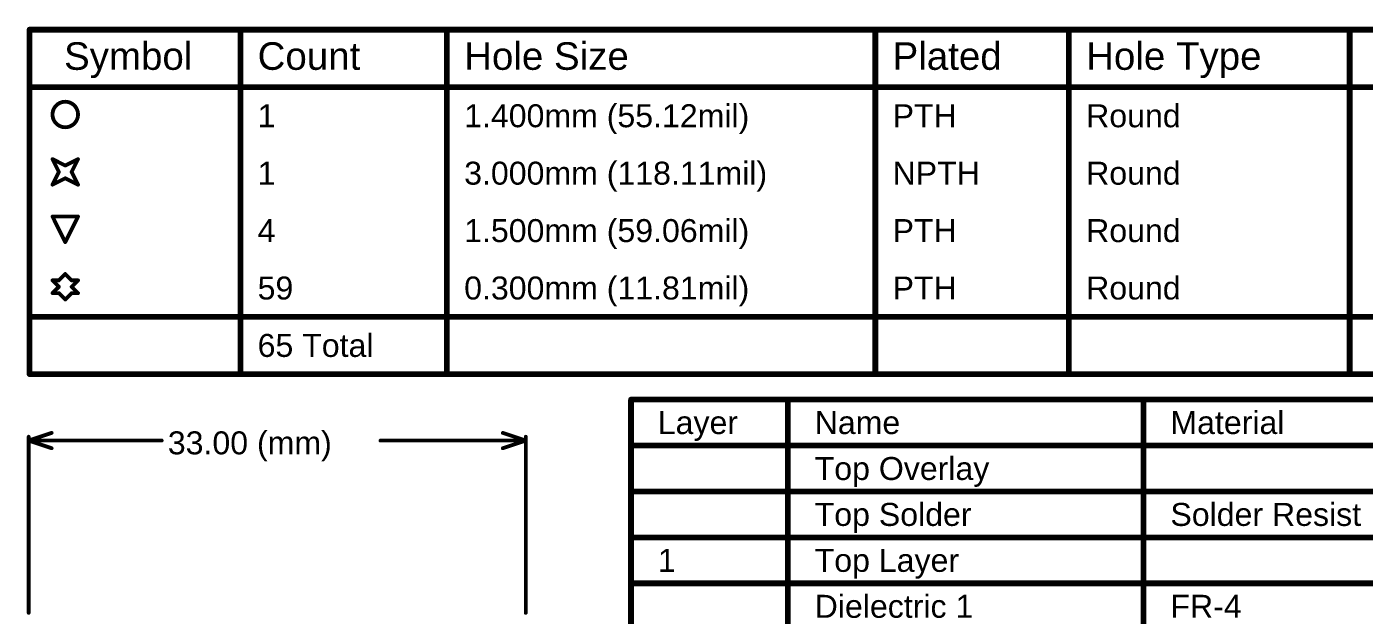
# Model space of a CAD drawing. Header units: inches. Extents: x 0 to 12.7, y -0.1 to 3.5.
# Drawn here: x -0.005 to 3.491, y 1.961 to 3.498 of the extents above; entities that cross this region are included whole.
import ezdxf

# ---------------------------------------------------------------- set-up
doc = ezdxf.new("R2010")
doc.units = ezdxf.units.IN
doc.header["$MEASUREMENT"] = 0
for name, color, linetype in [('Dimensions', 6, 'Continuous'), ('Drill Drawing', 1, 'Continuous'), ('Fabrication', 76, 'Continuous')]:
    doc.layers.add(name, color=color, linetype=linetype)
doc.styles.add('Arial', font='', dxfattribs={"height": 0.2})
doc.styles.get('Arial').set_extended_font_data('Arial')

msp = doc.modelspace()

# ---------------------------------------------------------------- linework, layer by layer
at = {"layer": 'Dimensions'}
for points in [[(0, 2.417, 0.01, 0.01, 0), (0.06, 2.437, 0.01, 0.01, 0)], [(0, 1.9669, 0.01, 0.01, 0), (0, 2.427, 0.01, 0.01, 0)], [(0, 2.417, 0.01, 0.01, 0), (0.06, 2.397, 0.01, 0.01, 0)], [(0, 2.417, 0.01, 0.01, 0), (0.3477, 2.417, 0.01, 0.01, 0)], [(0.9195, 2.417, 0.01, 0.01, 0), (1.2992, 2.417, 0.01, 0.01, 0)], [(1.2392, 2.437, 0.01, 0.01, 0), (1.2992, 2.417, 0.01, 0.01, 0)], [(1.2392, 2.397, 0.01, 0.01, 0), (1.2992, 2.417, 0.01, 0.01, 0)], [(1.2992, 1.9669, 0.01, 0.01, 0), (1.2992, 2.427, 0.01, 0.01, 0)]]:
    msp.add_lwpolyline(points, format="xyseb", dxfattribs=at)
for points in [[(-0.0025, 2.427, 0.005, 0.005, 1), (0.0025, 2.427, 0.005, 0.005, 1)], [(-0.0025, 2.417, 0.005, 0.005, 1), (0.0025, 2.417, 0.005, 0.005, 1)], [(-0.0025, 2.417, 0.005, 0.005, 1), (0.0025, 2.417, 0.005, 0.005, 1)], [(-0.0025, 2.417, 0.005, 0.005, 1), (0.0025, 2.417, 0.005, 0.005, 1)], [(0.0575, 2.437, 0.005, 0.005, 1), (0.0625, 2.437, 0.005, 0.005, 1)], [(0.3452, 2.417, 0.005, 0.005, 1), (0.3502, 2.417, 0.005, 0.005, 1)], [(0.917, 2.417, 0.005, 0.005, 1), (0.922, 2.417, 0.005, 0.005, 1)], [(1.2367, 2.437, 0.005, 0.005, 1), (1.2417, 2.437, 0.005, 0.005, 1)], [(1.2967, 2.427, 0.005, 0.005, 1), (1.3017, 2.427, 0.005, 0.005, 1)], [(1.2967, 2.417, 0.005, 0.005, 1), (1.3017, 2.417, 0.005, 0.005, 1)], [(1.2967, 2.417, 0.005, 0.005, 1), (1.3017, 2.417, 0.005, 0.005, 1)], [(1.2967, 2.417, 0.005, 0.005, 1), (1.3017, 2.417, 0.005, 0.005, 1)], [(0.0575, 2.397, 0.005, 0.005, 1), (0.0625, 2.397, 0.005, 0.005, 1)], [(1.2367, 2.397, 0.005, 0.005, 1), (1.2417, 2.397, 0.005, 0.005, 1)], [(-0.0025, 1.9669, 0.005, 0.005, 1), (0.0025, 1.9669, 0.005, 0.005, 1)], [(1.2967, 1.9669, 0.005, 0.005, 1), (1.3017, 1.9669, 0.005, 0.005, 1)]]:
    msp.add_lwpolyline(points, format="xyseb", close=True, dxfattribs=at)
at = {"layer": 'Drill Drawing'}
for points in [[(0.0025, 3.4905, 0.015, 0.015, 0), (12.727, 3.4905, 0.015, 0.015, 0)], [(0.0025, 2.5905, 0.015, 0.015, 0), (0.0025, 3.4905, 0.015, 0.015, 0)], [(0.5534, 2.5905, 0.015, 0.015, 0), (0.5534, 3.4905, 0.015, 0.015, 0)], [(1.0932, 2.5905, 0.015, 0.015, 0), (1.0932, 3.4905, 0.015, 0.015, 0)], [(2.2129, 2.5905, 0.015, 0.015, 0), (2.2129, 3.4905, 0.015, 0.015, 0)], [(2.7188, 2.5905, 0.015, 0.015, 0), (2.7188, 3.4905, 0.015, 0.015, 0)], [(3.4526, 2.5905, 0.015, 0.015, 0), (3.4526, 3.4905, 0.015, 0.015, 0)], [(0.0025, 3.3405, 0.015, 0.015, 0), (12.727, 3.3405, 0.015, 0.015, 0)], [(0.0623, 3.1522, 0.01, 0.01, 0), (0.0956, 3.1355, 0.01, 0.01, 0)], [(0.0623, 3.1522, 0.01, 0.01, 0), (0.079, 3.1188, 0.01, 0.01, 0)], [(0.0956, 3.1355, 0.01, 0.01, 0), (0.129, 3.1522, 0.01, 0.01, 0)], [(0.1123, 3.1188, 0.01, 0.01, 0), (0.129, 3.1522, 0.01, 0.01, 0)], [(0.0623, 3.0855, 0.01, 0.01, 0), (0.079, 3.1188, 0.01, 0.01, 0)], [(0.1123, 3.1188, 0.01, 0.01, 0), (0.129, 3.0855, 0.01, 0.01, 0)], [(0.0623, 3.0855, 0.01, 0.01, 0), (0.0956, 3.1022, 0.01, 0.01, 0)], [(0.0956, 3.1022, 0.01, 0.01, 0), (0.129, 3.0855, 0.01, 0.01, 0)], [(0.0623, 3.0022, 0.01, 0.01, 0), (0.129, 3.0022, 0.01, 0.01, 0)], [(0.0623, 3.0022, 0.01, 0.01, 0), (0.0956, 2.9355, 0.01, 0.01, 0)], [(0.0956, 2.9355, 0.01, 0.01, 0), (0.129, 3.0022, 0.01, 0.01, 0)], [(0.0623, 2.8355, 0.01, 0.01, 0), (0.079, 2.8188, 0.01, 0.01, 0)], [(0.0623, 2.8355, 0.01, 0.01, 0), (0.079, 2.8355, 0.01, 0.01, 0)], [(0.079, 2.8355, 0.01, 0.01, 0), (0.0956, 2.8522, 0.01, 0.01, 0)], [(0.0956, 2.8522, 0.01, 0.01, 0), (0.1123, 2.8355, 0.01, 0.01, 0)], [(0.1123, 2.8355, 0.01, 0.01, 0), (0.129, 2.8355, 0.01, 0.01, 0)], [(0.1123, 2.8188, 0.01, 0.01, 0), (0.129, 2.8355, 0.01, 0.01, 0)], [(0.0623, 2.8022, 0.01, 0.01, 0), (0.079, 2.8188, 0.01, 0.01, 0)], [(0.0623, 2.8022, 0.01, 0.01, 0), (0.079, 2.8022, 0.01, 0.01, 0)], [(0.079, 2.8022, 0.01, 0.01, 0), (0.0956, 2.7855, 0.01, 0.01, 0)], [(0.0956, 2.7855, 0.01, 0.01, 0), (0.1123, 2.8022, 0.01, 0.01, 0)], [(0.1123, 2.8188, 0.01, 0.01, 0), (0.129, 2.8022, 0.01, 0.01, 0)], [(0.1123, 2.8022, 0.01, 0.01, 0), (0.129, 2.8022, 0.01, 0.01, 0)], [(0.0025, 2.7405, 0.015, 0.015, 0), (12.727, 2.7405, 0.015, 0.015, 0)], [(0.0025, 2.5905, 0.015, 0.015, 0), (12.727, 2.5905, 0.015, 0.015, 0)]]:
    msp.add_lwpolyline(points, format="xyseb", dxfattribs=at)
for points in [[(-0.0013, 3.4905, 0.0075, 0.0075, 1), (0.0063, 3.4905, 0.0075, 0.0075, 1)], [(-0.0013, 3.4905, 0.0075, 0.0075, 1), (0.0063, 3.4905, 0.0075, 0.0075, 1)], [(0.5496, 3.4905, 0.0075, 0.0075, 1), (0.5571, 3.4905, 0.0075, 0.0075, 1)], [(1.0895, 3.4905, 0.0075, 0.0075, 1), (1.097, 3.4905, 0.0075, 0.0075, 1)], [(2.2092, 3.4905, 0.0075, 0.0075, 1), (2.2167, 3.4905, 0.0075, 0.0075, 1)], [(2.715, 3.4905, 0.0075, 0.0075, 1), (2.7225, 3.4905, 0.0075, 0.0075, 1)], [(3.4488, 3.4905, 0.0075, 0.0075, 1), (3.4563, 3.4905, 0.0075, 0.0075, 1)], [(-0.0013, 3.3405, 0.0075, 0.0075, 1), (0.0063, 3.3405, 0.0075, 0.0075, 1)], [(0.129, 3.2688, 0.01, 0.01, 1), (0.0623, 3.2688, 0.01, 0.01, 1)], [(0.0598, 3.2688, 0.005, 0.005, 1), (0.0648, 3.2688, 0.005, 0.005, 1)], [(0.1265, 3.2688, 0.005, 0.005, 1), (0.1315, 3.2688, 0.005, 0.005, 1)], [(0.0598, 3.1522, 0.005, 0.005, 1), (0.0648, 3.1522, 0.005, 0.005, 1)], [(0.0598, 3.1522, 0.005, 0.005, 1), (0.0648, 3.1522, 0.005, 0.005, 1)], [(0.1265, 3.1522, 0.005, 0.005, 1), (0.1315, 3.1522, 0.005, 0.005, 1)], [(0.1265, 3.1522, 0.005, 0.005, 1), (0.1315, 3.1522, 0.005, 0.005, 1)], [(0.0765, 3.1188, 0.005, 0.005, 1), (0.0815, 3.1188, 0.005, 0.005, 1)], [(0.0765, 3.1188, 0.005, 0.005, 1), (0.0815, 3.1188, 0.005, 0.005, 1)], [(0.0931, 3.1355, 0.005, 0.005, 1), (0.0981, 3.1355, 0.005, 0.005, 1)], [(0.0931, 3.1355, 0.005, 0.005, 1), (0.0981, 3.1355, 0.005, 0.005, 1)], [(0.1098, 3.1188, 0.005, 0.005, 1), (0.1148, 3.1188, 0.005, 0.005, 1)], [(0.1098, 3.1188, 0.005, 0.005, 1), (0.1148, 3.1188, 0.005, 0.005, 1)], [(0.0598, 3.0855, 0.005, 0.005, 1), (0.0648, 3.0855, 0.005, 0.005, 1)], [(0.0598, 3.0855, 0.005, 0.005, 1), (0.0648, 3.0855, 0.005, 0.005, 1)], [(0.0931, 3.1022, 0.005, 0.005, 1), (0.0981, 3.1022, 0.005, 0.005, 1)], [(0.0931, 3.1022, 0.005, 0.005, 1), (0.0981, 3.1022, 0.005, 0.005, 1)], [(0.1265, 3.0855, 0.005, 0.005, 1), (0.1315, 3.0855, 0.005, 0.005, 1)], [(0.1265, 3.0855, 0.005, 0.005, 1), (0.1315, 3.0855, 0.005, 0.005, 1)], [(0.0598, 3.0022, 0.005, 0.005, 1), (0.0648, 3.0022, 0.005, 0.005, 1)], [(0.0598, 3.0022, 0.005, 0.005, 1), (0.0648, 3.0022, 0.005, 0.005, 1)], [(0.1265, 3.0022, 0.005, 0.005, 1), (0.1315, 3.0022, 0.005, 0.005, 1)], [(0.1265, 3.0022, 0.005, 0.005, 1), (0.1315, 3.0022, 0.005, 0.005, 1)], [(0.0931, 2.9355, 0.005, 0.005, 1), (0.0981, 2.9355, 0.005, 0.005, 1)], [(0.0931, 2.9355, 0.005, 0.005, 1), (0.0981, 2.9355, 0.005, 0.005, 1)], [(0.0598, 2.8355, 0.005, 0.005, 1), (0.0648, 2.8355, 0.005, 0.005, 1)], [(0.0598, 2.8355, 0.005, 0.005, 1), (0.0648, 2.8355, 0.005, 0.005, 1)], [(0.0765, 2.8355, 0.005, 0.005, 1), (0.0815, 2.8355, 0.005, 0.005, 1)], [(0.0765, 2.8355, 0.005, 0.005, 1), (0.0815, 2.8355, 0.005, 0.005, 1)], [(0.0931, 2.8522, 0.005, 0.005, 1), (0.0981, 2.8522, 0.005, 0.005, 1)], [(0.0931, 2.8522, 0.005, 0.005, 1), (0.0981, 2.8522, 0.005, 0.005, 1)], [(0.1098, 2.8355, 0.005, 0.005, 1), (0.1148, 2.8355, 0.005, 0.005, 1)], [(0.1098, 2.8355, 0.005, 0.005, 1), (0.1148, 2.8355, 0.005, 0.005, 1)], [(0.1265, 2.8355, 0.005, 0.005, 1), (0.1315, 2.8355, 0.005, 0.005, 1)], [(0.1265, 2.8355, 0.005, 0.005, 1), (0.1315, 2.8355, 0.005, 0.005, 1)], [(0.0598, 2.8022, 0.005, 0.005, 1), (0.0648, 2.8022, 0.005, 0.005, 1)], [(0.0598, 2.8022, 0.005, 0.005, 1), (0.0648, 2.8022, 0.005, 0.005, 1)], [(0.0765, 2.8188, 0.005, 0.005, 1), (0.0815, 2.8188, 0.005, 0.005, 1)], [(0.0765, 2.8188, 0.005, 0.005, 1), (0.0815, 2.8188, 0.005, 0.005, 1)], [(0.0765, 2.8022, 0.005, 0.005, 1), (0.0815, 2.8022, 0.005, 0.005, 1)], [(0.0765, 2.8022, 0.005, 0.005, 1), (0.0815, 2.8022, 0.005, 0.005, 1)], [(0.1098, 2.8188, 0.005, 0.005, 1), (0.1148, 2.8188, 0.005, 0.005, 1)], [(0.1098, 2.8188, 0.005, 0.005, 1), (0.1148, 2.8188, 0.005, 0.005, 1)], [(0.1098, 2.8022, 0.005, 0.005, 1), (0.1148, 2.8022, 0.005, 0.005, 1)], [(0.1098, 2.8022, 0.005, 0.005, 1), (0.1148, 2.8022, 0.005, 0.005, 1)], [(0.1265, 2.8022, 0.005, 0.005, 1), (0.1315, 2.8022, 0.005, 0.005, 1)], [(0.1265, 2.8022, 0.005, 0.005, 1), (0.1315, 2.8022, 0.005, 0.005, 1)], [(0.0931, 2.7855, 0.005, 0.005, 1), (0.0981, 2.7855, 0.005, 0.005, 1)], [(0.0931, 2.7855, 0.005, 0.005, 1), (0.0981, 2.7855, 0.005, 0.005, 1)], [(-0.0013, 2.7405, 0.0075, 0.0075, 1), (0.0063, 2.7405, 0.0075, 0.0075, 1)], [(-0.0013, 2.5905, 0.0075, 0.0075, 1), (0.0063, 2.5905, 0.0075, 0.0075, 1)], [(-0.0013, 2.5905, 0.0075, 0.0075, 1), (0.0063, 2.5905, 0.0075, 0.0075, 1)], [(0.5496, 2.5905, 0.0075, 0.0075, 1), (0.5571, 2.5905, 0.0075, 0.0075, 1)], [(1.0895, 2.5905, 0.0075, 0.0075, 1), (1.097, 2.5905, 0.0075, 0.0075, 1)], [(2.2092, 2.5905, 0.0075, 0.0075, 1), (2.2167, 2.5905, 0.0075, 0.0075, 1)], [(2.715, 2.5905, 0.0075, 0.0075, 1), (2.7225, 2.5905, 0.0075, 0.0075, 1)], [(3.4488, 2.5905, 0.0075, 0.0075, 1), (3.4563, 2.5905, 0.0075, 0.0075, 1)]]:
    msp.add_lwpolyline(points, format="xyseb", close=True, dxfattribs=at)
at = {"layer": 'Fabrication'}
for points in [[(1.5743, 1.564, 0.015, 0.015, 0), (1.5743, 2.524, 0.015, 0.015, 0)], [(1.5743, 2.524, 0.015, 0.015, 0), (6.1131, 2.524, 0.015, 0.015, 0)], [(1.9843, 1.564, 0.015, 0.015, 0), (1.9843, 2.524, 0.015, 0.015, 0)], [(2.914, 1.564, 0.015, 0.015, 0), (2.914, 2.524, 0.015, 0.015, 0)], [(1.5743, 2.404, 0.015, 0.015, 0), (6.1131, 2.404, 0.015, 0.015, 0)], [(1.5743, 2.284, 0.015, 0.015, 0), (1.9843, 2.284, 0.015, 0.015, 0)], [(1.9843, 2.284, 0.015, 0.015, 0), (2.914, 2.284, 0.015, 0.015, 0)], [(2.914, 2.284, 0.015, 0.015, 0), (3.7738, 2.284, 0.015, 0.015, 0)], [(1.5743, 2.164, 0.015, 0.015, 0), (1.9843, 2.164, 0.015, 0.015, 0)], [(1.9843, 2.164, 0.015, 0.015, 0), (2.914, 2.164, 0.015, 0.015, 0)], [(2.914, 2.164, 0.015, 0.015, 0), (3.7738, 2.164, 0.015, 0.015, 0)], [(1.5743, 2.044, 0.015, 0.015, 0), (1.9843, 2.044, 0.015, 0.015, 0)], [(1.9843, 2.044, 0.015, 0.015, 0), (2.914, 2.044, 0.015, 0.015, 0)], [(2.914, 2.044, 0.015, 0.015, 0), (3.7738, 2.044, 0.015, 0.015, 0)]]:
    msp.add_lwpolyline(points, format="xyseb", dxfattribs=at)
for points in [[(1.5706, 2.524, 0.0075, 0.0075, 1), (1.5781, 2.524, 0.0075, 0.0075, 1)], [(1.5706, 2.524, 0.0075, 0.0075, 1), (1.5781, 2.524, 0.0075, 0.0075, 1)], [(1.9805, 2.524, 0.0075, 0.0075, 1), (1.988, 2.524, 0.0075, 0.0075, 1)], [(2.9103, 2.524, 0.0075, 0.0075, 1), (2.9177, 2.524, 0.0075, 0.0075, 1)], [(1.5706, 2.404, 0.0075, 0.0075, 1), (1.5781, 2.404, 0.0075, 0.0075, 1)], [(1.5706, 2.284, 0.0075, 0.0075, 1), (1.5781, 2.284, 0.0075, 0.0075, 1)], [(1.9805, 2.284, 0.0075, 0.0075, 1), (1.988, 2.284, 0.0075, 0.0075, 1)], [(1.9805, 2.284, 0.0075, 0.0075, 1), (1.988, 2.284, 0.0075, 0.0075, 1)], [(2.9103, 2.284, 0.0075, 0.0075, 1), (2.9177, 2.284, 0.0075, 0.0075, 1)], [(2.9103, 2.284, 0.0075, 0.0075, 1), (2.9177, 2.284, 0.0075, 0.0075, 1)], [(1.5706, 2.164, 0.0075, 0.0075, 1), (1.5781, 2.164, 0.0075, 0.0075, 1)], [(1.9805, 2.164, 0.0075, 0.0075, 1), (1.988, 2.164, 0.0075, 0.0075, 1)], [(1.9805, 2.164, 0.0075, 0.0075, 1), (1.988, 2.164, 0.0075, 0.0075, 1)], [(2.9103, 2.164, 0.0075, 0.0075, 1), (2.9177, 2.164, 0.0075, 0.0075, 1)], [(2.9103, 2.164, 0.0075, 0.0075, 1), (2.9177, 2.164, 0.0075, 0.0075, 1)], [(1.5706, 2.044, 0.0075, 0.0075, 1), (1.5781, 2.044, 0.0075, 0.0075, 1)], [(1.9805, 2.044, 0.0075, 0.0075, 1), (1.988, 2.044, 0.0075, 0.0075, 1)], [(1.9805, 2.044, 0.0075, 0.0075, 1), (1.988, 2.044, 0.0075, 0.0075, 1)], [(2.9103, 2.044, 0.0075, 0.0075, 1), (2.9177, 2.044, 0.0075, 0.0075, 1)], [(2.9103, 2.044, 0.0075, 0.0075, 1), (2.9177, 2.044, 0.0075, 0.0075, 1)]]:
    msp.add_lwpolyline(points, format="xyseb", close=True, dxfattribs=at)

# ---------------------------------------------------------------- texts
at = {"layer": 'Dimensions', "style": 'Arial'}
msp.add_text('33.00 (mm)', height=0.06, dxfattribs=at).set_placement((0.3637, 2.381))
at = {"layer": 'Drill Drawing', "style": 'Arial'}
for s, height, p in [('Symbol', 0.072, (0.0925, 3.3855)), ('Hole Size', 0.072, (1.1382, 3.3855)), ('Plated', 0.072, (2.2579, 3.3855)), ('Hole Type', 0.072, (2.7638, 3.3855)), ('Count', 0.072, (0.5984, 3.3855)), ('1', 0.06, (0.5984, 3.2355)), ('1.400mm (55.12mil)', 0.06, (1.1382, 3.2355)), ('PTH', 0.06, (2.2579, 3.2355)), ('Round', 0.06, (2.7638, 3.2355)), ('3.000mm (118.11mil)', 0.06, (1.1382, 3.0855)), ('Round', 0.06, (2.7638, 3.0855)), ('1', 0.06, (0.5984, 3.0855)), ('NPTH', 0.06, (2.2579, 3.0855)), ('4', 0.06, (0.5984, 2.9355)), ('1.500mm (59.06mil)', 0.06, (1.1382, 2.9355)), ('PTH', 0.06, (2.2579, 2.9355)), ('Round', 0.06, (2.7638, 2.9355)), ('59', 0.06, (0.5984, 2.7855)), ('0.300mm (11.81mil)', 0.06, (1.1382, 2.7855)), ('PTH', 0.06, (2.2579, 2.7855)), ('Round', 0.06, (2.7638, 2.7855)), ('65 Total', 0.06, (0.5984, 2.6355))]:
    msp.add_text(s, height=height, dxfattribs=at).set_placement(p)
at = {"layer": 'Fabrication', "style": 'Arial'}
for s, p in [('Layer', (1.6443, 2.434)), ('Name', (2.0543, 2.434)), ('Material', (2.984, 2.434)), ('Top Overlay', (2.0543, 2.314)), ('Top Solder', (2.0543, 2.194)), ('Solder Resist', (2.984, 2.194)), ('1', (1.6443, 2.074)), ('Top Layer', (2.0543, 2.074)), ('Dielectric 1', (2.0543, 1.954)), ('FR-4', (2.984, 1.954))]:
    msp.add_text(s, height=0.06, dxfattribs=at).set_placement(p)

doc.saveas('drawing.dxf')
